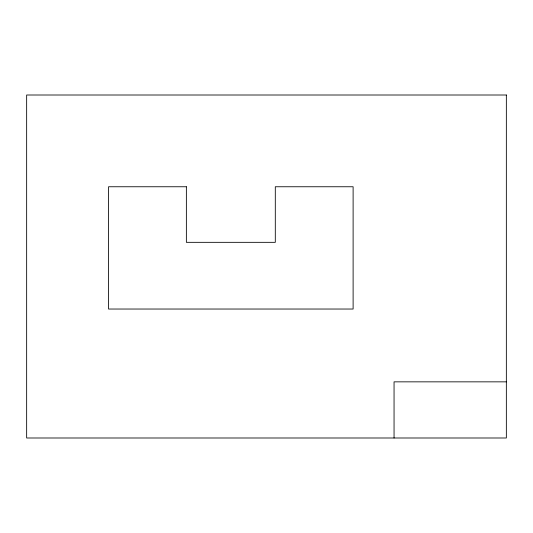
<?xml version="1.0" encoding="UTF-8"?>
<svg xmlns="http://www.w3.org/2000/svg" width="533" height="533" viewBox="0 0 533 533"><rect width="100%" height="100%" fill="white"/><g stroke="black" fill="none" stroke-linecap="round" stroke-linejoin="round"><path stroke-width="0.8" d="M506.35 381.848L394.054 381.848L394.054 437.993M506.35 95.007L26.65 95.007L26.65 437.993L506.35 437.993L506.35 95.007M186.37 186.757L108.559 186.757L108.559 309.033L353.113 309.033L353.113 186.757L275.301 186.757L275.301 242.335L186.37 242.335L186.37 186.757"/></g></svg>
